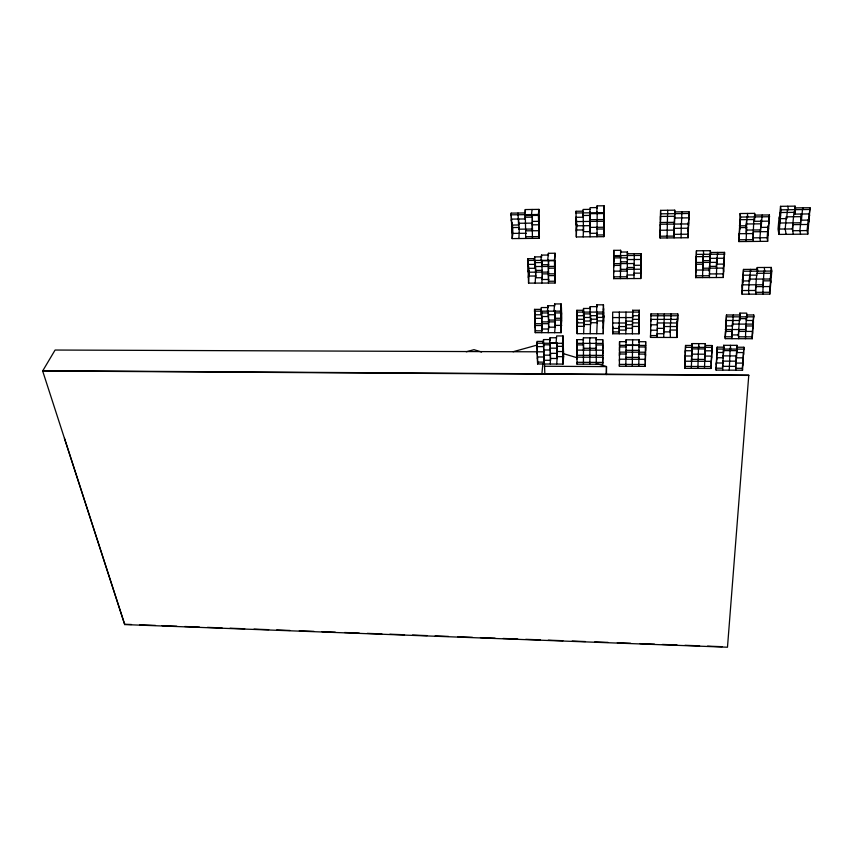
<?xml version="1.0" encoding="UTF-8"?>
<svg xmlns="http://www.w3.org/2000/svg" width="853" height="853" viewBox="0 0 853 853"><rect width="100%" height="100%" fill="white"/><g stroke="black" fill="none" stroke-linecap="round" stroke-linejoin="round"><path stroke-width="1.28" d="M639.334 310.257L639.004 333.811L612.657 333.768L612.678 312.123L639.334 312.091L639.334 310.257L632.67 310.268L632.436 328.256L625.878 328.256L625.814 333.79M612.657 333.768L612.71 326.56L612.667 328.405L619.257 328.416L619.289 326.56L625.878 326.571L625.899 324.726L632.489 324.737L632.5 322.892L639.078 322.903M627.424 253.767L641.168 253.661L640.806 278.526L613.648 278.654L613.819 250.345L620.643 250.292L620.632 252.605M613.659 267.224L613.765 257.894L627.392 257.798L627.371 259.568L641.072 259.472L641.083 261.263M613.67 261.444L613.819 250.345M619.321 312.113L619.267 331.924L612.71 331.924M619.225 333.779L619.321 325.793M639.132 341.69L645.668 341.712L645.294 366.385L619.385 366.246L619.555 341.648L626.07 341.658M627.35 263.566L627.371 261.796L620.579 261.839L620.419 278.622M620.483 271.126L620.589 255.527M632.318 366.321L632.542 345.092M632.67 310.268L632.595 317.572L612.667 317.583M632.574 345.401L632.606 339.825M633.992 278.558L634.024 273.173L640.795 273.131L641.168 253.661M634.088 269.26L634.099 267.479L627.318 267.522L627.275 271.083L613.702 271.158L613.648 272.96M634.28 255.484L634.291 253.714M632.404 333.8L632.446 326.422L638.993 326.432L639.249 313.893L639.164 323.02M632.595 317.572L632.606 315.738L639.249 315.727M625.878 326.571L625.985 312.102M625.931 321.496L625.857 330.09L619.299 330.09M626.07 342.448L626.091 339.814L639.132 339.846L639.132 345.422M620.6 252.051L627.445 251.998L627.222 276.788L613.691 276.862L613.648 278.654M625.846 366.278L626.049 345.07L639.046 345.113L639.046 346.968L645.572 346.99L645.593 350.722M625.921 359.23L625.942 357.354L638.886 357.418L638.886 359.284M626.091 339.814L626.027 346.926L619.534 346.904L619.459 350.626M627.403 255.537L627.445 251.998M627.2 278.59L627.243 274.997L634.014 274.965L634.259 256.039M639.046 345.113L638.801 366.353M639.089 342.479L639.132 339.846M619.555 341.648L619.481 345.358L645.7 345.433M619.417 361.075L619.449 359.198L645.38 359.316L645.39 361.192M619.438 355.872L619.513 352.129L645.465 352.225L645.668 341.712M619.385 366.246L619.427 364.37L645.284 364.498L645.486 354.102L638.961 354.07L638.961 350.348L626.006 350.295L625.963 354.027L619.47 353.995M620.536 255.591L620.643 250.292M620.579 257.851L620.611 256.081L613.819 256.135M650.519 337.425L650.967 313.925L677.762 313.915L677.037 337.479L650.519 337.425L650.498 335.57L657.098 335.581L657.62 315.013M689 211.736L688.126 237.731L660.073 237.998L660.339 224.243L688.51 223.923L689 211.736L674.808 211.917M660.382 225.992L660.606 210.36L674.734 210.179L674.883 213.655M660.073 237.998L660.606 210.36M663.762 337.457L663.869 323.287M664.316 315.013L663.666 333.736L657.066 333.726L657.13 337.447M667.558 213.922L667.067 237.934M606.227 374.552L606.483 366.566L597.665 363.922M670.49 323.298L670.213 331.892L663.613 331.881M670.629 322.978L670.767 318.627M670.863 319.385L671.012 315.013M674.073 237.859L674.211 225.949M674.403 224.083L674.734 210.179M674.766 213.133L673.998 236.1L660.03 236.228M602.687 359.113L602.74 339.697L596.258 339.686M583.324 339.654L576.863 339.643L577.033 364.167L602.708 364.295L602.751 357.247L577.044 357.14M576.852 310.289L576.948 315.727L583.516 315.717L583.431 310.279L576.852 310.289L577.14 333.672L603.263 333.715L603.444 304.82L596.865 304.83L596.546 312.091M603.188 317.54L603.529 308.445L603.647 317.401L597.153 317.412L597.079 319.214L590.585 319.214L590.489 321.027L583.996 321.027M603.22 322.967L603.625 312.049M602.708 364.295L602.74 339.697M603.242 328.352L603.711 315.599L603.263 333.715M602.634 348.674L602.772 344.964L596.3 344.943L596.279 364.263M602.655 353.91L602.794 350.188L577.065 350.103L576.831 353.814M677.037 337.479L677.207 321.133L677.431 326.688M677.762 313.915L677.559 319.385L650.85 319.385L650.871 321.24M681.323 223.465L681.089 237.795M681.451 223.998L681.856 213.047M575.999 219.029L576.127 217.302L583.047 217.216L582.951 211.171L576.02 211.267L576.329 236.953L603.871 236.676L604.052 205.776L597.121 205.872L596.78 212.717M603.796 218.699L604.052 205.776M603.817 224.734L604.009 213.527L590.169 213.698L590.073 215.414L583.153 215.5L583.047 217.216M603.849 230.726L603.967 221.258L576.361 221.577L576.276 216.779M603.871 236.676L603.913 228.977L597.004 229.052L597.089 227.314M688.126 237.731L688.414 222.175L688.616 225.682M705.442 345.497L712.095 345.518L711.039 368.464L684.767 368.325L685.556 345.444L692.178 345.465M684.767 368.325L685.556 345.444M596.098 343.386L596.343 337.841L583.42 337.82L583.111 343.354M596.716 333.704L597.271 320.931L603.732 320.931M596.3 344.943L596.386 343.098L596.343 350.167M691.463 361.256L692.071 343.588L705.314 343.631L705.58 347.384M692.114 346.787L691.325 368.357M696.144 266.072L696.443 250.803L710.378 250.686L710.677 254.269M710.528 252.477L724.538 252.371L723.301 277.492L695.611 277.63L696.027 264.27L702.957 264.227L702.52 277.598M695.611 277.63L696.443 250.803M596.961 236.75L597.132 233.253L590.276 233.327L590.031 211.789M597.175 211.907L597.047 234.991L603.935 234.927M589.85 364.231L589.935 343.077M698.564 346.254L697.882 368.4M702.957 264.227L702.936 255.985M702.68 270.028L703.235 254.269M583.516 315.717L583.623 313.893L590.18 313.893L590.276 312.081M589.594 343.364L589.881 337.831M590.18 333.694L590.692 318.745M589.924 312.102L590.212 306.643L596.791 306.632M704.61 361.32L705.314 343.631M709.44 277.566L709.867 255.943M709.28 271.638L710.378 250.686M705.378 346.83L704.461 368.432M724.357 260.048L724.186 258.246L710.218 258.352L710.464 253.65M583.484 350.125L583.505 343.066L583.441 364.199M590.073 236.814L590.169 213.698M716.381 268.141L716.424 262.863M577.086 314.981L577.172 319.299L583.708 319.299L583.804 317.476L590.34 317.476L590.425 315.663L596.951 315.663L597.036 313.851L603.551 313.851M589.807 212.802L590.105 207.663L597.036 207.567M576.937 322.956L577.289 317.487L577.396 322.839L583.889 322.839L584.102 319.214L583.655 333.683M590.137 221.417L590.233 219.701L604.031 219.541M716.968 257.67L716.371 277.524M711.039 368.464L712.095 345.518M724.005 265.901L723.834 264.089L716.861 264.142L717.458 253.597M583.324 312.102L583.537 308.466L590.116 308.455M737.205 347.224L743.901 347.246L742.526 370.234L716.083 370.085L717.192 347.16L723.845 347.182M716.083 370.085L717.192 347.16M723.301 277.492L723.589 263.449M723.834 264.089L724.538 252.371M576.937 359.006L576.863 339.643M577.033 364.167L577.15 362.301L602.772 362.418M722.683 370.127L722.694 361.118L735.894 361.182L736.086 363.069L742.718 363.101L742.92 365.009M716.712 359.635L716.563 357.738L723.184 357.77L723.685 345.305L737.013 345.337L737.397 349.112M577.044 328.33L577.513 321.027L577.14 333.672M583.196 236.878L583.569 225.203M576.735 348.589L576.969 344.889L583.399 344.9M723.77 348.514L722.523 368.219L715.934 368.187M725.615 333.267L725.626 324.097L725.967 327.829M725.103 336.796L725.445 331.39L732.183 331.401L731.821 336.807L725.103 336.796L725.274 338.673L752.239 338.726L753.743 314.97L746.908 314.981M740.095 314.981L726.489 314.992L725.796 325.953L732.546 325.963L733.217 316.09M725.274 338.673L726.489 314.992M582.844 212.898L583.068 209.454L590.009 209.369M576.831 317.551L577.076 313.904M730.168 347.971L729.283 370.159M732.002 338.684L732.588 320.824M739.722 229.404L740.127 213.527L754.617 213.357L755.097 216.897M754.862 215.116L769.417 214.945L767.657 241.314L738.901 241.58L739.508 227.612L746.716 227.538L746.066 241.516M738.901 241.58L740.553 217.067L740.127 213.527M735.904 370.202L735.531 366.395L737.013 345.337M737.109 348.557L735.712 368.293L742.323 368.325L742.526 370.234M738.741 338.694L738.346 334.941L739.892 313.126L746.695 313.126L747.121 316.836M745.927 228.86L746.439 221.535M757.069 269.847L757.251 267.522L771.261 267.437L771.805 271.073L769.811 294.114L742.067 294.2L742.473 279.134L742.888 282.791M738.73 329.535L738.538 336.818L752.015 336.839L752.239 338.726M726.308 322.349L726.138 320.493L739.7 320.493L740.02 316.079M747.196 215.916L746.492 225.757L739.306 225.842M743.294 277.033L743.091 275.21L757.037 275.135L757.496 269.335L743.496 269.42L742.675 280.957L749.627 280.925L750.491 269.377L750.715 271.19M742.067 294.2L743.496 269.42M576.106 225.043L576.489 219.861L576.596 225.81L590.308 225.661L590.201 227.388L603.988 227.239M576.223 231.014L576.724 224.094L576.329 236.953M576.02 211.267L575.892 212.983L603.775 212.632M742.323 368.325L743.901 347.246M745.682 331.412L746.45 316.431M749.659 275.658L748.55 290.5L748.987 294.178M753.817 218.997L753.018 239.65L738.687 239.778M745.874 324.108L745.479 338.716M753.53 322.359L753.306 320.493L746.503 320.493L746.823 316.079M753.252 241.452L753.231 231.781L767.625 231.643L768.158 235.225M769.182 222.932L768.905 221.151L754.393 221.311L754.617 213.357M562.916 358.942L563.481 351.543L557.137 351.521L556.988 353.355L550.643 353.334L550.473 355.179L544.129 355.147L543.947 357.002L537.593 356.97L537.401 358.825M543.35 341.403L536.942 341.392L537.625 363.964L563.055 364.092L563.62 356.682L563.065 335.954L556.668 335.943L556.039 343.279M754.393 221.311L754.766 216.363M563.055 364.092L562.49 343.301L563.065 335.954M562.639 348.546L563.204 341.179M562.777 353.76L563.343 346.371L556.977 346.35L556.828 348.184L550.462 348.173L550.292 350.007L543.926 349.986L543.756 351.831L55.093 350.039L42.65 370.97L124.73 624.577L727.481 647.224L748.785 375.096L42.821 370.682M753.103 327.851L752.911 320.824M755.918 294.157L755.449 290.478L756.622 275.615M760.428 231.717L760.94 220.138M752.015 336.839L752.879 325.974L746.087 325.974M753.306 320.493L753.743 314.97M760.908 225.608L759.948 237.784L760.449 241.378M755.897 284.795L755.683 292.312L769.545 292.27L769.811 294.114M769.417 214.945L768.404 227.303L761.164 227.388L762.038 216.267M560.997 327.36L561.732 318.265L561.434 307.538L560.688 316.58M534.554 309.372L534.778 314.778L541.282 314.778L541.069 309.362L534.554 309.372L535.257 332.659L561.146 332.691L561.583 320.067L548.682 320.067L548.522 329.013L542.081 329.013L541.719 332.67M561.146 332.691L560.538 311.153L561.135 303.924L554.631 303.935L553.981 311.153M556.689 364.06L557.297 356.65L556.86 342.458M560.837 321.986L561.583 312.923L555.122 312.923L554.962 314.725L548.5 314.725L548.33 316.527L541.858 316.538L541.676 318.34L535.204 318.35L534.81 321.986M763.083 286.597L763.968 270.955M763.307 279.038L762.859 294.136M767.657 241.314L767.124 237.71L768.031 226.749M770.803 282.663L770.27 279.006L771.261 267.437M769.545 292.27L770.536 280.829L763.552 280.861M548.18 332.681L548.692 327.189L555.132 327.2L555.058 310.769M554.653 332.681L555.292 325.388L554.823 310.417M779.418 218.677L780.506 206.33L795.049 206.138L795.7 209.646M550.324 364.028L550.281 342.97L556.668 342.991L557.148 358.495L550.814 358.463M809.7 215.692L809.348 213.922L794.772 214.103L795.369 207.887L809.987 207.706L807.791 234.127L778.917 234.415L781.092 209.838L780.506 206.33M549.599 343.258L550.11 337.756L556.508 337.767M534.447 258.651L527.751 258.704L528.551 283.132L555.111 283.015L555.1 275.604L548.436 275.636L548.628 281.255L555.271 281.223M550.281 342.97L550.121 344.815L543.734 344.793L543.553 346.627L537.166 346.617L536.974 348.461M809.06 221.876L808.708 220.106L801.436 220.181L800.764 216.662L786.327 216.833L785.208 229.009L786.125 234.34M554.77 271.712L555.09 260.709L541.74 260.805L541.548 262.564L534.884 262.607L534.682 264.366L528.007 264.409L527.751 258.704M554.94 277.385L555.1 268.162L548.426 268.205L548.458 283.047M780.623 218.656L786.637 218.592L787.426 209.955M555.111 283.015L554.418 260.272L555.079 253.245L548.394 253.298L547.679 260.314M554.589 266.008L555.079 253.245M541.9 373.806L542.892 363.463M541.463 312.966L547.967 312.955L548.138 311.153L548.692 327.189M543.969 363.996L543.532 339.569L549.94 339.579M793.333 234.276L792.373 228.935L794.015 211.821M792.959 222.868L792.693 230.715L807.087 230.566L807.791 234.127M794.772 214.103L795.049 206.138M543.169 343.247L543.532 339.569M547.423 311.164L547.946 305.737L554.461 305.726M548.436 275.636L548.415 260.762M800.498 224.552L801.01 214.199M801.106 218.421L799.89 230.641L800.551 234.202M801.436 220.181L802.673 207.801L803.014 209.561M537.625 363.964L536.995 342.693M535.257 332.659L535.46 330.825L541.9 330.836L541.698 312.23M548.426 268.205L548.628 260.144M537.187 353.654L537.379 351.809M541.282 314.778L541.655 311.164M807.087 230.566L808.228 219.562M540.887 311.174L541.26 307.549L547.775 307.538M808.708 220.106L809.987 207.706M541.804 283.079L542.295 275.498M535.034 327.339L534.98 312.966L534.575 316.602M541.954 266.488L541.975 260.186M548.81 279.475L542.188 279.507L542.359 270.369L535.748 270.401L535.545 272.16M540.951 260.368L541.527 255.09L548.223 255.047M535.172 283.111L535.791 271.521M527.783 266.179L528.22 262.649L528.476 268.332L535.119 268.29L535.524 264.771M511.224 220.831L511.48 219.114L525.107 218.954L524.84 212.962L511.16 213.133L512.152 238.595L539.256 238.328L539.011 224.766L532.187 224.84L532.464 238.392M538.808 226.493L539.405 221.332L538.957 209.38L525.299 209.561L524.606 214.668M539.032 232.432L539.235 230.694L525.64 230.843L525.683 238.467M538.584 220.511L539.181 215.372L525.565 215.542L525.107 218.954M534.234 260.41L534.65 256.892L541.335 256.849M539.256 238.328L538.35 214.498L538.957 209.38M528.295 277.524L529.159 270.444M528.551 283.132L529.201 271.563M532.432 230.768L532.368 215.457L532.187 224.84M528.039 271.862L528.689 266.573M531.472 214.583L532.123 209.465M525.64 230.843L525.341 217.248L532.155 217.163M518.912 238.531L519.338 227.474L512.6 227.548L511.843 232.709M511.16 213.133L511.789 225.064L518.581 224.989L518.816 223.273L532.4 223.123M532.645 229.041L519.104 229.19L519.338 227.474M517.75 214.753L517.995 213.047L518.581 224.989M512.152 238.595L512.909 233.402L512.482 225.181M511.533 226.791L512.131 222.782M124.73 624.577L64.433 438.282M513.101 351.735L535.961 345.39M466.282 351.788L473.98 349.666L481.561 352.022M781.092 209.838L810.35 209.465M510.904 214.839L538.35 214.498M660.691 213.826L689.107 213.474M794.452 212.344L779.962 212.525L780.548 216.044M740.553 217.067L769.694 216.726M532.613 221.407L539.405 221.332M754.148 219.541L739.711 219.701L740.137 223.251M660.297 222.494L674.328 222.334M800.157 222.782L778.586 223.028L779.461 228.327M793.279 224.627L807.716 224.467L808.42 228.028M576.831 230.001L583.644 229.937M779.247 229.073L792.373 228.935M590.372 231.589L583.527 231.664L583.121 213.079M745.831 230.075L760.172 229.926M512.909 233.402L526.354 233.264M673.934 234.34L687.923 234.202M753.476 233.573L739.103 233.711L739.306 235.513M525.906 236.729L539.459 236.59M752.783 237.848L767.124 237.71M696.677 254.375L724.719 254.162M613.67 255.644L641.168 255.431M527.527 260.464L554.418 260.272M702.701 260.645L709.621 260.591L709.76 262.383M695.909 262.479L716.712 262.34M613.755 263.652L634.152 263.524L634.152 265.304L640.987 265.262M542.145 264.729L548.778 264.686M613.712 265.432L620.515 265.39M535.321 266.531L555.26 266.403M709.323 266.381L716.221 266.339M702.552 268.226L723.312 268.098L723.653 271.712M620.515 269.335L640.891 269.217M709.6 269.985L695.76 270.06L695.877 271.872M548.788 272.086L528.945 272.203L528.796 268.823M743.709 271.233L771.805 271.073M541.975 273.898L555.271 273.824M756.803 273.312L770.771 273.237L771.304 276.894M709.152 273.941L722.971 273.866M529.404 276.041L535.983 276.009M695.504 275.818L709.291 275.743M542.38 277.737L535.78 277.769L535.13 261.988M770.27 279.006L749.403 279.102L749.627 280.925M762.838 284.763L742.067 284.849L742.483 288.506M756.131 286.619L770.035 286.565L770.302 288.41M741.662 290.521L755.449 290.478M534.351 311.174L560.538 311.153M576.735 312.113L603.167 312.081M677.836 315.759L650.988 315.77L650.967 313.925M726.66 316.847L753.967 316.836M555.282 318.265L560.442 318.265M639.164 319.331L632.553 319.331L632.542 321.165L625.921 321.165L625.899 323.01L612.667 323.01M542.06 321.88L554.972 321.88M590.734 322.733L597.196 322.733L597.121 313.126M535.428 323.692L548.34 323.692M752.655 324.108L732.364 324.097L732.546 325.963M584.177 324.535L590.639 324.545L590.532 314.928M541.698 325.515L535.236 325.505L535.46 330.825M555.292 325.388L561.732 325.388M577.609 326.347L584.07 326.358L583.932 316.74M677.015 326.539L663.773 326.528L663.815 328.373L657.205 328.362M725.285 329.525L745.469 329.546M676.749 330.058L670.149 330.047L670.394 337.468M657.236 330.218L650.615 330.207L650.636 332.062M738.922 331.412L752.442 331.422L752.666 333.299M731.639 334.93L738.346 334.941M536.75 343.226L562.49 343.301M576.628 343.332L602.613 343.407M685.641 347.32L712.234 347.406M583.591 348.28L596.428 348.312M717.341 349.048L744.104 349.133M577.161 355.285L602.815 355.392M723.024 355.872L736.267 355.925L736.459 357.823L743.112 357.855L743.315 359.753M557.297 356.65L563.62 356.682M691.356 359.369L704.482 359.433M544.321 360.286L550.654 360.307L550.025 342.192M537.806 362.109L544.139 362.13L543.404 342.714M722.363 366.321L735.531 366.395M684.682 366.427L710.912 366.566M544.31 366.257L606.483 366.587L606.504 374.51M42.65 370.97L748.817 375.416M124.858 624.257L131.511 624.513M139.508 624.812L155.481 625.409M162.145 625.665L176.795 626.209M184.781 626.507L199.431 627.062M207.428 627.36L222.079 627.915M230.065 628.213L244.715 628.757M254.034 629.109L268.684 629.663M276.681 629.962L289.999 630.463M299.318 630.815L313.968 631.359M321.965 631.657L335.282 632.158M344.601 632.51L359.252 633.065M367.238 633.363L381.888 633.907M389.885 634.205L404.535 634.76M412.521 635.058L427.172 635.613M435.169 635.911L448.486 636.413M457.805 636.764L472.455 637.308M480.442 637.607L495.092 638.161M503.089 638.46L517.739 639.014M525.725 639.313L540.344 639.857M548.308 640.155L562.905 640.71M572.192 641.051L585.467 641.552M594.754 641.904L608.029 642.394M617.316 642.746L630.591 643.247M639.878 643.599L654.475 644.143M662.44 644.441L677.037 644.985M684.991 645.284L699.599 645.838M707.553 646.137L722.15 646.681M563.662 353.718L577.513 357.887M787.767 206.234L788.396 209.742M786.327 216.833L786.637 218.592M780.005 222.206L779.13 216.918L778.053 229.084L778.917 234.415M768.126 225.523L768.67 229.094M762.134 215.031L762.39 216.811M761.164 227.388L760.652 223.827L746.268 223.987L746.716 227.538M764.256 267.479L764.757 271.115M757.251 267.522L757.731 271.158M747.367 213.442L747.825 216.982M745.98 231.27L746.279 233.647M746.503 320.493L746.29 318.627L739.508 318.627L739.7 320.493M739.892 313.126L740.297 316.847M743.709 354.464L743.507 352.566L736.832 352.534L736.64 350.647L723.355 350.604L723.515 352.492L716.872 352.47L717.021 354.358M733.281 314.981L733.473 316.847M732.002 329.535L732.183 331.401M730.349 345.326L730.701 349.09M717.533 252.424L717.693 254.215M716.552 260.549L716.861 264.142M723.685 345.305L724.016 349.069M722.694 361.118L722.854 363.005L716.243 362.973L716.392 364.871M710.218 258.352L710.069 256.561L696.176 256.657L696.411 260.24M711.935 352.715L711.797 350.828L705.164 350.807L705.036 348.93L691.836 348.888L691.932 350.764L685.332 350.732L685.428 352.62M711.637 357.993L711.498 356.106L704.887 356.074L704.759 354.198L691.591 354.144L691.698 356.021L685.119 356L685.204 357.887M703.405 250.75L703.672 254.322M711.338 363.25L711.199 361.352L684.895 361.224L684.991 363.122M698.692 343.61L698.927 347.363M688.861 219.594L688.755 217.846L674.606 218.016L674.531 216.278L660.446 216.449L660.542 219.925M688.371 231.717L688.168 228.209L674.126 228.359L674.201 230.107L660.179 230.257L660.222 232.016M692.071 343.588L692.284 347.342M681.899 211.821L681.984 213.57M518.581 218.517L519.104 229.19M525.299 209.561L525.405 211.949M677.634 321.24L677.485 317.54L677.282 322.978L657.332 322.967L657.375 324.822L650.732 324.812L650.754 326.667M535.567 265.901L535.748 270.401M534.65 256.892L535.119 268.29M534.49 259.792L534.682 264.366M676.941 324.694L677.239 332.105M541.527 255.09L541.612 257.382M541.74 260.805L542.167 272.128M541.463 260.272L541.548 262.564M544.47 363.751L544.864 374.35M541.378 310.801L542.081 329.013M667.664 210.275L667.782 213.74M671.044 313.915L671.108 315.759M550.11 337.756L550.196 340.368M548.351 310.428L548.682 320.067M547.946 305.737L548.021 307.901M547.893 310.791L547.967 312.955M548.394 253.298L548.479 255.58M554.631 303.935L554.695 306.099M664.348 313.915L664.391 315.759M561.135 303.924L561.285 309.34M657.652 313.925L657.684 315.77M583.537 308.466L583.708 319.299M583.42 337.82L583.463 340.443M583.74 313.168L583.889 322.839M590.212 306.643L590.233 308.818M590.383 311.345L590.489 321.027M590.159 311.718L590.18 313.893M645.465 352.225L645.497 355.978M597.121 205.872L597.143 208.281M596.865 304.83L596.887 307.005M596.919 311.345L597.079 319.214M596.343 337.841L596.364 340.475M645.284 364.498L645.294 366.385M603.444 304.82L603.466 310.257M640.976 263.47L640.987 267.053M640.88 267.437L640.891 272.8M640.795 273.131L640.806 278.526M639.078 321.069L639.004 333.811"/></g></svg>
